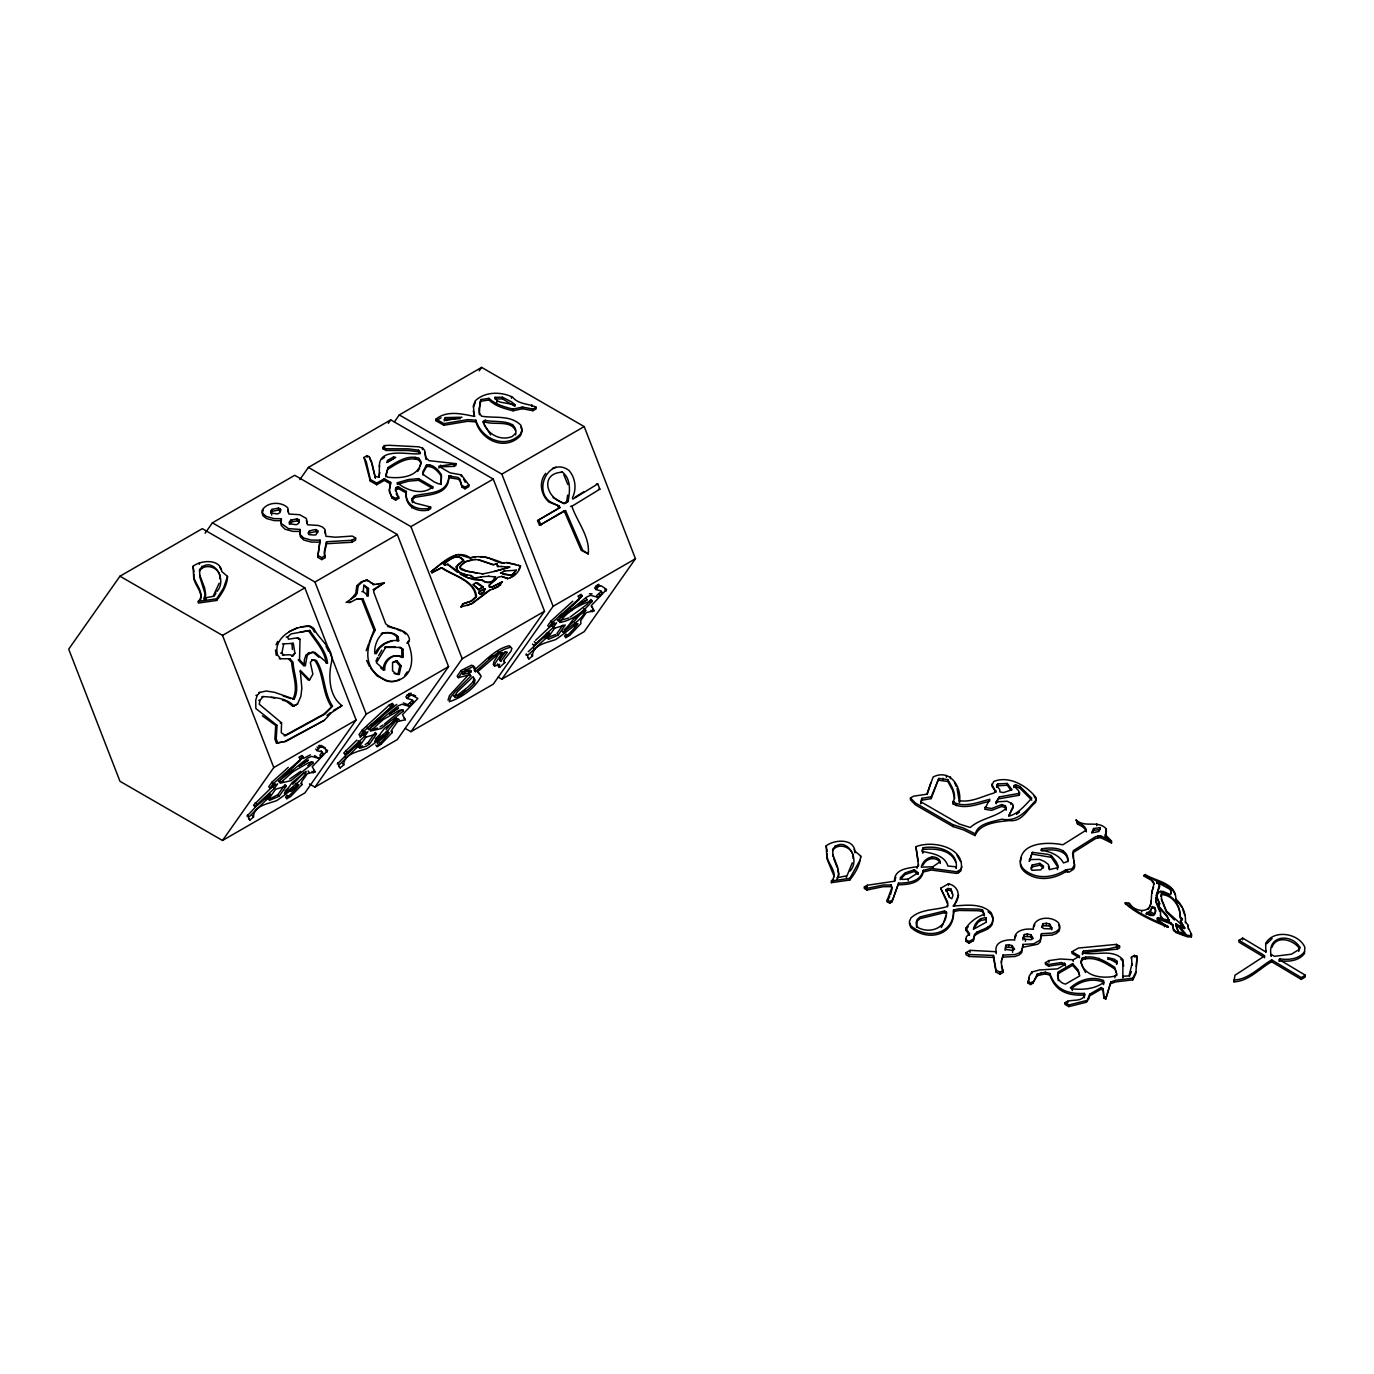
<?xml version="1.0" encoding="UTF-8"?>
<svg xmlns="http://www.w3.org/2000/svg" width="1374" height="1374" viewBox="0 0 1374 1374"><rect width="100%" height="100%" fill="white"/><g stroke="black" fill="none" stroke-linecap="round" stroke-linejoin="round"><path stroke-width="1.5" d="M363.251 591.541L363.87 584.946L368.507 588.484L368.266 596.076L363.251 591.541L361.877 591.644M515.525 434.957C518.891 417.902 494.503 423.02 485.177 420.272L483.253 421.389L483.253 423.055L485.177 421.938C494.159 425.373 510.991 419.723 515.645 430.852M996.253 952.027C993.608 941.207 1007.022 939.06 1014.733 940.108C1013.359 929.975 1025.966 928.206 1033.368 929.339C1032.321 916.613 1052.02 915.221 1058.701 923.139L1059.818 926.076L1059.114 929.047L1056.4 931.469L1052.261 933.066L1041.492 933.667L1040.29 939.971L1033.712 943.801L1022.891 944.419L1021.689 952.697L1019.079 954.999L1014.991 956.51L1002.917 957.094L1001.783 958.915M1065.039 963.603L1065.039 965.252L1061.621 964.17L1048.602 966.145L1045.408 964.308L1045.408 962.642L1048.602 964.496L1061.621 962.504L1065.4 964.325L1057.551 968.859L1039.431 969.975L1031.822 972.019L1029.143 976.261L1028.078 983.097L1030.603 984.557L1032.767 983.303L1037.318 974.011L1045.339 972.191L1049.925 973.531C1055.318 989.435 1067.529 994.295 1084.344 993.385L1085.013 994.518C1082.059 1003.192 1070.793 998.142 1064.953 1002.728L1064.953 1004.394L1068.817 1006.61L1086.302 1002.264L1089.822 994.089L1101.192 987.528L1103.15 988.662L1103.854 998.091L1105.709 999.156L1110.879 981.946L1115.825 980.194L1132.846 978.185L1135.817 972.002M1103.15 988.662L1103.854 998.091M1271.654 961.714C1259.494 968.601 1248.794 981.242 1233.938 981.843L1234.007 980.04C1248.863 979.439 1259.563 966.798 1271.723 959.911L1301.35 977.635L1301.298 979.439L1271.654 961.714L1271.723 959.911M1304.51 951.77C1298.877 959.207 1288.572 960.168 1279.984 958.863L1278.971 961.268L1279.915 960.666C1288.52 961.972 1298.808 961.01 1304.458 953.573L1304.836 947.167C1298.619 933.238 1273.956 928.944 1265.677 943.303L1265.815 952.371L1265.883 950.568L1264.836 951.34L1242.646 938.064L1239.005 940.331L1238.936 942.135L1262.843 956.441M1242.577 939.868L1242.646 938.064M1264.509 957.781L1264.578 955.978L1262.912 954.621L1239.005 940.331M1279.915 960.666L1279.984 958.863M1298.722 951.461L1299.787 947.167C1290.942 932.757 1266.244 935.436 1271.293 956.321L1271.345 954.518L1274.522 956.304L1291.457 954.191L1298.791 949.657L1299.787 947.167M1279.022 959.464L1305.3 975.179L1305.231 976.983L1301.298 979.439M1158.814 906.153L1167.076 915.771L1169.446 921.473L1167.076 916.801L1158.814 907.184L1159.553 903.285L1156.822 896.672M1158.814 907.184L1158.883 905.518M441.088 482.961L439.148 484.077L434.321 481.999L424.171 475.198L422.917 473.309L426.541 466.628C432.93 465.511 438.323 471.591 441.415 476.417L441.088 484.61L441.415 474.751C438.323 469.925 432.93 463.845 426.541 464.962L422.9 471.66L422.917 474.975M587.179 599.768L578.248 604.921L587.179 599.768L585.925 598.205M477.259 573.113L466.542 571.034L459.947 567.737L461.046 565.092L465.717 561.743L471.694 559.682M921.799 798.363L920.803 803.635L921.799 798.363L931.211 796.748L938.82 778.405L947.854 779.625C951.358 785.98 957.438 794.79 952.886 801.866L952.886 803.721C964.256 810.093 978.048 803.996 989.606 801.231L989.606 799.376C978.048 802.141 964.256 808.238 952.886 801.866M309.768 630.477L291.151 633.895L287.578 636.935L288.471 639.219L296.458 637.948L300.013 639.236L299.532 659.778L305.303 665.858L307.261 655.209L312.43 651.946L314.938 652.444L327.562 663.281C326.188 650.606 316.501 640.696 309.768 630.477L300.15 632.143M366.91 596.179L367.133 588.587L365.278 586.87M281.12 523.047L281.344 518.719L274.096 518.599L266.453 516.521L262.898 513.618L262.005 510.613C266.59 501.871 281.069 501.115 287.767 507.813L288.832 514.013L299.738 514.718L306.385 518.513L307.433 524.765L318.339 525.452L322.34 526.963L324.934 529.333L325.947 536.289L335.6 537.217L352.259 536.066L355.66 538.041L355.66 540.034L351.761 542.283L326.531 543.726L324.384 553.361L324.899 557.792L321.756 559.613L317.72 557.277L320.108 540.171L311.331 540.085L303.774 538.058L300.339 534.778L299.961 529.471L288.42 528.612L281.223 523.442M1171.198 893.701L1170.906 889.339L1167.196 886.47M1233.938 981.843L1234.968 975.248L1264.578 955.978M448.027 700.173L449.47 695.536L469.702 673.552M503.64 660.997L504.876 662.543L499.604 667.386L498.676 666.768L499.604 664.398L494.554 666.115L495.207 663.195L502.541 652.461L499.088 653.251L477.482 671.903L481.192 676.094C475.026 688.305 462.059 697.631 449.281 701.719L450.724 697.099L454.949 691.929L470.853 676.008L469.513 674.806L458.384 677.674L457.147 676.128L461.063 670.546L471.351 665.239L473.549 665.84L473.961 668.726M1132.056 963.586L1128.999 975.935L1122.816 976.227L1122.816 977.876L1122.953 959.653C1112.837 948.249 1095.507 955.926 1082.489 952.938L1082.489 954.604L1083.468 950.997L1108.44 948.884L1119.604 946.205L1119.604 947.871L1117.423 949.125L1083.468 952.646M392.724 662.268L395.798 661.1L399.782 665.926L397.876 674.479L394.063 673.449M395.798 661.1L397.172 660.997L401.139 665.823L399.233 674.376L397.876 674.479M1001.32 962.676L1002.917 955.102L1014.991 954.518L1019.079 953.006L1021.689 950.705L1022.479 947.854M283.645 654.934L281.876 653.045L283.748 643.822L293.315 643.376L294.895 653.182L292.988 656.085L290.154 654.728L282.288 655.089M1155.689 898.939L1159.45 884.564C1153.525 879.978 1161.648 882.589 1163.967 884.633M193.957 574.229C191.828 583.675 203.592 590.837 200.398 600.318M193.734 577.612L193.013 566.328C200.707 560.077 220.338 558.428 221.798 571.532L227.534 576.427C227.311 585.358 221.935 593.551 216.663 600.438L198.285 603.066L198.285 601.417C205.482 594.152 196.001 584.843 193.837 577.578M827.079 853.804C825.688 863.009 839.857 872.335 831.425 880.992L831.425 882.658L849.802 880.013C855.195 873.143 860.261 864.916 860.674 856.002L854.92 851.107C853.477 838.003 833.846 839.651 826.135 845.903L827.217 851.468M571.893 506.267L599.888 489.144L597.759 483.94L572.924 499.14L572.408 497.869C576.805 489.075 575.5 477.997 569.076 470.526C549.892 455.979 532.373 489.711 550.373 501.922L559.252 506.113L559.974 507.556L537.577 520.574L539.535 525.366L564.13 510.802L581.202 550.287L588.244 553.928C590.167 536.684 577.08 521.862 571.893 506.267L570.468 506.456M227.534 576.427L223.567 588.038L216.663 598.772L198.285 601.417M299.171 519.99L298.69 523.357L296.303 524.731L290.275 523.872L289.364 522.189L290.687 520.179L297.127 518.805L299.171 519.99L299.171 521.983L297.127 520.798L291.769 521.862L289.364 524.181L289.364 522.189M280.554 509.239L280.056 512.588L277.668 513.979L271.674 513.137L270.764 511.214L272.035 509.376L278.544 508.071L280.554 509.239L280.554 511.231L278.544 510.063L275.126 510.699L272.035 511.368L270.764 513.206L270.764 511.214M553.069 497.508L563.821 503.537L566.689 501.63L567.651 495.121M568.097 501.458C569.918 491.669 571.292 479.062 562.447 472.175C538.745 473.171 546.663 500.084 565.246 503.365L568.097 501.458L566.689 501.63M1041.492 933.667L1040.29 941.963L1037.799 944.213L1022.685 947.27M988.026 911.769L991.238 914.466L993.144 919.361L992.251 924.238C988.524 931.349 979.336 930.73 974.475 936.072L973.29 940.778L969.082 943.199L965.888 941.379L966.334 936.81L969.426 933.616L965.785 928.223C970.199 921.765 976.983 916.63 984.488 914.328L982.444 909.863L978.288 909.073L958.897 908.798L953.556 910.017C954.483 934.234 926.849 940.314 910.739 925.647L909.33 921.49L910.996 917.884C920.632 908.918 934.715 910.327 946.583 906.771L947.682 905.071M965.888 941.379L966.334 938.476M317.72 557.277L320.108 540.171M478.736 592.864L478.959 591.507L485.177 588.673L484.129 592.057L480.797 594.049L478.736 592.864L480.797 594.049M479.526 592.795L479.749 591.438L485.177 588.673M489.024 586.303L490.174 587.265L489.23 585.118L498.023 577.2L501.647 576.427L507.899 578.574L501.647 576.427M497.663 663.831L497.422 665.222L499.604 667.386M286.788 798.723L288.214 796.697L286.977 795.151L285.552 797.178L286.788 798.723L290.653 796.508L301.885 784.726L301.696 781.703L307.398 773.614L315.093 771.862L312.224 766.726L327.63 750.548L322.237 746.889L319.833 747.422L316.896 750.565L315.659 749.019M375.806 745.069L377.043 746.614L380.907 744.399L392.122 732.634L391.951 729.611L397.636 721.522L405.347 719.753L402.479 714.635L417.885 698.439L410.998 694.78L407.151 698.473L405.897 696.91L407.339 694.866L411.238 693.235M371.787 463.742L375.428 478.169L371.787 462.076L369.314 456.889L367.133 455.636L363.99 457.456L370.31 481.072L376.716 484.764L376.716 483.098L384.308 478.719L390.68 482.394L389.271 489.779L392.071 498.092L395.609 500.136L398.803 498.281L395.386 489.11L396.21 487.478L398.529 486.928L406.378 491.463C404.437 504.893 416.614 510.389 428.138 508.483L430.68 507.023L430.68 508.689L428.138 510.149C415.601 512.622 403.887 505.254 406.378 491.463M390.68 482.394L389.271 491.445L392.071 498.092M356.914 598.961A18.789 15.011 85.5 0 1 361.774 599.253L373.968 630.099L369.228 642.568M361.774 599.253L363.148 599.15L375.342 629.996C364.007 649.438 363.475 671.319 387.588 680.8A25.642 20.507 85.5 0 0 401.053 679.082C414.278 672.023 413.282 654.883 408.078 642.98L409.504 639.717C407.838 627.987 392.895 630.082 385.75 623.933L373.625 591.851L374.398 589.635L384.308 582.799L373.041 589.755L374.398 589.635M1136.332 966.729L1137.037 956.27L1134.357 955.394L1131.472 957.043L1131.472 958.709M1100.11 827.612L1098.908 831.51L1091.626 832.919L1093.601 828.539L1100.11 827.612L1100.127 829.449L1093.618 830.377L1092.347 832.18M1028.078 983.097L1029.143 977.927M431.78 572.7L442.033 567.685C453.334 575.483 475.748 580.738 476.486 596.848L471.763 601.039L463.536 603.77L461.011 606.999L462.746 603.839L470.973 601.108L475.696 596.917C474.957 580.807 452.544 575.551 441.243 567.754L431.78 572.7L431.264 571.412C442.514 563.254 455.636 547.762 470.492 557.896L475.507 556.968M312.946 659.709L310.301 662.405L312.877 674.17L309.579 679.907L300.253 670.323L301.851 688.34L300.854 696.412L297.488 704.072L293.984 705.978C286.376 697.717 273.735 697.339 263.207 696.566L260.064 700.225L259.222 704.175L281.567 722.861L281.258 732.634L285.517 735.708L325.02 714.051L332.474 706.099C323.337 692.067 325.312 674.291 316.398 660.602L311.606 659.864L316.398 660.602M958.605 895.058L953.917 906.067M1020.247 861.859L1021.105 858.115M1058.409 971.847C1055.679 977.309 1059.972 983.252 1065.537 984.11L1079.758 975.901L1078.229 970.027L1072.63 963.638L1058.409 971.847L1058.22 980.624M379.877 472.467L378.795 477.07L375.428 476.503M379.155 477.19L379.447 465.236M894.869 881.026L895.762 877.247M1005.82 945.243L1005.51 949.365L1012.569 950.379L1014.596 949.211L1012.088 945.552L1008.636 944.797L1005.82 945.243L1005.115 950.276M397.344 719.22L387.296 731.174L374.604 741.428L384.548 728.306L397.344 719.22L396.09 717.657M584.843 608.682C586.269 618.042 569.145 626.132 563.357 632.452L562.121 630.889M973.29 940.778L974.475 934.406C979.336 929.064 988.524 929.683 992.251 922.589L993.144 917.712L991.238 912.817C981.397 902.77 965.785 905.243 953.092 906.067C961.061 898.201 959.791 886.574 948.507 883.722L940.658 888.257L947.579 903.628M366.188 650.726L368.472 644.251M494.228 571.447C526.07 561.846 503.124 570.313 482.171 573.971M890.489 894.697L891.949 889.218L891.091 884.959L883.224 885.028L866.891 888.36L864.349 886.9L864.349 888.566L866.891 890.026L883.224 886.694L891.091 886.625M927.347 794.052L930.679 783.214M420.032 466.713L421.011 463.227L418.933 459.998C407.614 456.013 396.983 463.588 387.812 469.29L385.957 474.442M1089.822 994.089L1089.084 998.348L1086.302 1002.264M1151.223 900.588C1150.965 914.5 1134.769 912.078 1129.119 903.233L1125.323 902.632L1125.323 903.68C1137.483 914.363 1153.37 921.095 1167.952 927.227L1158.402 920.219L1157.509 917.712L1170.751 922.778L1172.743 924.633L1173.602 930.507L1176.007 932.602L1187.359 936.845L1191.378 936.896L1190.726 933.564M1191.378 936.896L1191.705 934.715L1188.287 927.708M317.772 530.725L316.003 534.795L314.131 535.036L308.892 534.623L308.085 532.992L309.425 530.999L312.791 530.038L315.745 529.557L317.772 530.725L317.772 532.717L315.745 531.549L309.425 532.992L309.425 530.999M518.616 569.763L520.523 566.002C519.183 572.323 513.464 577.63 507.092 578.643M1057.396 869.587L1058.014 865.62L1056.125 861.601L1051.333 855.504L1047.572 854.302L1032.372 852.344L1029.332 861.378L1032.372 852.344M1152.357 906.6L1149.746 912.353L1152.357 906.6L1154.658 907.527L1155.654 910.464L1154.229 914.895L1155.654 911.494L1154.658 907.527M480.007 594.118L483.339 592.125L484.387 588.742M312.74 763.446L313.186 762.055L308.875 762.501L292.902 771.724L280.159 783.197L291.013 780.621L312.74 763.446L311.486 761.9L307.81 765.644M402.994 711.337L403.424 709.946L399.113 710.392L383.157 719.615L370.413 731.088L381.251 728.512L402.994 711.337L401.74 709.791L384.411 724.064M570.227 617.012L586.818 604.56L590.94 599.425L592.177 600.97C584.431 610.863 572.666 620.413 559.733 622.491C565.023 613.044 580.773 603.306 592.177 600.97M279.214 658.781L290.069 658.747L293.023 662.251C293.675 673.947 300.219 688.134 294.105 699.126L274.594 692.324L266.195 691.019L260.115 692.376L257.264 695.261L255.736 700.122L255.839 708.486L277.05 725.352L276.226 738.954L277.771 742.905L282.804 741.857M946.463 912.113C946.841 927.725 930.954 933.976 918.45 927.828L916.492 925.732L916.115 922.607L917.3 919.361L920.048 916.939L944.539 910.996L946.463 912.113L946.463 913.779L944.539 912.662L920.048 918.605L917.3 921.027L916.492 927.398M943.886 921.834L945.827 915.805M438.718 467.933L440.659 466.799L454.124 466.387L455.979 465.322L455.979 463.656L438.718 466.267L450.088 472.828L461.338 474.872L468.877 484.953L468.877 486.619L465.03 488.852L462.179 487.203L459.895 478.959L458.143 477.482L448.869 475.988C447.976 494.777 427.434 492.356 414.467 495.859L412.148 498.504L412.578 502.523L412.148 498.504M448.869 475.988C449.521 495.808 427.949 494.365 414.467 497.525L412.148 500.17M1156.152 895.367L1159.725 886.608L1159.45 884.564M219.17 583.211L213.125 596.35L203.936 598.137L205.653 594.1L204.606 587.9L199.831 575.294M216.972 591.455C228.393 578.729 211.648 554.615 199.522 569.575L199.831 576.96L205.653 595.766L203.936 599.803M852.309 862.786L846.264 877.591M850.111 871.03C861.532 858.303 844.787 834.19 832.661 849.149L832.97 856.534M1022.943 937.978L1024.42 934.509L1027.357 933.976L1030.826 934.749L1033.214 938.459L1031.17 939.644L1025.348 939.369L1022.943 937.978L1022.943 939.971M565.796 637.639L567.222 635.63L565.968 634.067L564.542 636.093L565.796 637.639L569.66 635.423L580.876 623.659L580.704 620.636L586.389 612.546L594.1 610.777L591.232 605.659L606.638 589.463L601.245 585.822L598.841 586.337L595.904 589.498L594.65 587.935L597.587 584.792L598.841 586.337M1153.61 887.089C1149.729 894.01 1153.336 902.976 1148.149 909.33M1151.67 893.667L1154.057 883.053L1151.343 879.205L1144.181 875.186L1145.16 874.568C1156.152 881.335 1177.123 883.173 1175.766 900.022L1178.978 903.371M246.977 816.139L257.47 805.009M275.298 783.833L253.52 805.13L254.774 806.675L257.986 804.821L270.506 793.983L266.573 799.582L248.23 817.702L249.913 820.02L253.52 817.015C253.434 805.851 268.274 803.687 276.535 800.698C285.981 794.842 314.217 770.316 288.214 796.697M337.231 764.047L352.431 748.71M356.793 740.174L343.775 753.021L345.029 754.566L348.223 752.729L360.744 741.891L356.828 747.473L338.485 765.593L340.168 767.911L343.775 764.923C343.672 753.759 358.511 751.578 366.789 748.59C379.756 740.397 403.664 718.035 377.043 746.614M525.984 655.072L526.414 653.887L528.921 658.936L532.528 655.948C532.425 644.784 547.264 642.603 555.543 639.614C564.989 633.758 593.224 609.232 567.222 635.63M1105.263 834.636L1111.514 841.128L1111.549 842.966L1105.297 836.457L1106.448 831.322M1105.297 836.457L1106.276 828.883C1097.946 819.643 1085.134 828.436 1076.134 819.986L1077.491 823.953L1079.569 825.121A18.789 11.112 -0.9 0 1 1086.405 831.888M387.812 467.624L385.871 476.95L385.871 475.284L387.674 477.173C399.937 478.719 419.276 477.328 421.011 461.561L418.933 458.332C407.614 454.347 396.983 461.922 387.812 467.624L387.812 469.29M370.31 582.542L374.26 584.534L367.236 580.034L361.225 581.786L356.793 585.839L355.746 593.482L350.782 599.339M367.236 580.034L362.581 581.683L358.167 585.736L357.103 593.379L355.368 596.23L346.059 602.447M318.888 657.236L313.598 652.598L308.652 652.787L305.921 655.364L304.444 659.417L303.963 666.012L298.192 659.915L299.532 659.778M1167.952 927.227L1158.402 921.267L1157.509 917.712M891.091 884.959L891.949 887.552L887.209 900.09L887.209 901.756L889.734 903.216L891.898 901.979L898.63 883.156C908.489 882.881 920.494 881.868 923.311 870.326L931.314 868.368L956.665 871.769L960.804 869.399L961.903 866.822M891.898 901.979L898.63 883.156M1084.395 997.782L1084.344 993.385M1129.6 976.09L1131.386 971.538M1180.438 920.151L1184.783 928.601L1180.438 921.181L1182.447 918.88L1180.129 916.698C1180.678 905.809 1172.915 894.062 1161.545 893.512L1161.494 899.85L1166.423 912.01L1174.427 919.996M1160.841 896.312L1161.545 893.512M938.82 778.405L931.211 798.603L921.799 800.218M473.412 407.168L475.318 402.427M989.606 799.376L984.746 809.234L991.684 810.351L1001.698 806.435L1005.442 807.689L1006.163 810.145L1005.442 805.834L1001.698 804.58L991.684 808.496L984.746 807.38M296.423 785.894L297.265 783.884M386.678 733.785L387.502 731.792M576.256 622.817L573.937 626.578M837.075 879.377L838.775 873.675L837.745 867.475L832.97 854.868M837.642 878.038L838.775 875.341L837.745 869.141M1032.235 865.019L1031.17 867.509L1031.943 870.326L1040.891 869.845L1043.622 866.135L1039.843 863.353L1032.235 865.019L1031.187 869.33M1171.198 892.671L1170.356 894.646L1163.091 891.365L1158.832 891.76L1157.045 893.804L1156.822 897.703L1159.553 904.332L1159.553 903.285M453.609 695.914L457.628 695.021L467.864 687.137L473.188 681.71L473.772 678.395M474.442 683.256L475.026 679.958L473.085 676.695L457.645 691.5L454.347 696.343L454.863 697.477L458.864 696.566L469.118 688.683L474.442 683.256L473.188 681.71M922.899 851.588C932.414 853.391 944.573 855.178 947.905 866.015L956.218 866.839L956.218 868.505C958.726 850.523 936.913 845.216 923.156 847.792L922.194 849.991L922.899 853.254M922.194 851.657L923.156 847.792M860.107 859.952L849.802 878.347L831.425 880.992M199.522 571.24C204.314 561.897 221.712 567.771 219.926 578.849M832.661 850.815C837.436 841.472 854.851 847.346 853.048 858.424M887.209 901.756L889.665 896.466M957.043 788.264L959.464 802.519C962.075 786.752 950.052 768.53 933.169 776.945L926.797 794.206L913.504 796.199L910.447 797.968L910.447 799.823L915.41 804.855L953.006 826.564L963.586 829.913L975.042 835.615C976.244 823.335 992.492 821.892 1001.955 819.179C1017.602 822.27 1026.498 810.626 1035.584 800.578L1036.133 797.762C1027.013 785.791 1008.945 775.194 993.677 781.514L991.753 785.945L995.978 792.3L991.753 784.073M975.042 835.615C980.246 823.095 997.576 821.824 1009.306 820.587C1022.411 822.287 1027.082 809.149 1035.584 802.433L1036.133 799.616L1034.072 796.199M1105.709 999.156L1110.879 981.946M1032.767 983.303L1037.318 975.677L1045.339 973.857L1049.925 975.196C1055.318 991.101 1067.529 995.961 1084.344 995.051M375.926 661.134L377.661 657.545M488.337 576.307L495.55 576.908C494.211 583.263 486.585 583.95 482.308 579.811C467.984 582.147 457.937 570.365 447.46 564.285L457.302 572.168M1271.946 947.373C1276.412 934.475 1294.171 939.936 1299.735 948.97M1157.681 881.541L1157.114 883.602L1157.114 882.572M276.019 644.801L277.685 641.452M953.556 910.017L953.556 911.683C954.483 935.9 926.849 941.98 910.739 927.313L909.33 923.156M1082.489 952.938L1083.468 950.997M974.286 928.034L977.807 922.607L980.383 920.58L986.189 919.464L986.189 917.798C979.507 917.317 974.63 923.294 973.376 929.322L986.343 922.16M395.386 490.776L396.21 487.478M1033.557 927.158L1034.845 924.668M467.091 605.608L471.643 603.547L488.904 590.442L497.869 587.024L502.334 581.82L491.6 587.093M1014.939 937.91L1016.228 935.419M1146.363 913.452L1148.338 912.199L1153.49 915.479L1149.78 915.41L1146.363 913.452L1146.363 914.483L1146.947 912.302M263.327 510.08L262.005 512.605L262.898 515.611L266.453 518.513L274.096 520.591L281.344 520.712L281.344 518.719M941.293 927.519L943.234 923.86M355.66 538.041L351.761 540.291L326.531 541.734L324.384 551.369L324.899 557.792M503.863 571.069L516.349 570.176L512.021 575.5L502.798 574.246M1041.681 848.857L1040.874 850.351C1049.53 851.227 1059.182 854.886 1063.476 862.941L1067.014 861.721L1068.01 859.884C1067.495 847.019 1051.058 847.14 1041.681 848.857L1041.698 850.695C1051.093 848.977 1067.512 848.857 1068.027 861.704M458.332 572.168L455.876 566.878L463.673 560.266C457.954 552.382 449.367 559.905 444.008 563.993L445.142 565.143L444.008 563.993M466.988 575.174L459.122 572.099L457.044 569.179L457.679 564.989L463.673 560.266M501.458 655.638L499.981 659.331L500.72 661.358L507.332 652.169L505.323 651.774L501.458 655.638L500.222 654.076M923.311 870.326L923.311 871.992C920.494 883.534 908.489 884.547 898.63 884.804M545.701 473.343C538.471 482.068 540.858 494.795 548.947 502.094L559.252 506.113M563.357 632.452L573.302 619.331L586.097 610.245M1043.021 923.775L1041.578 927.227L1043.965 928.618L1049.77 928.893L1051.797 927.725L1049.547 923.981L1046.353 923.242L1043.021 923.775L1042.299 927.055M1023.682 937.807L1024.42 934.509M474.219 416.27L473.412 405.519L475.318 400.761C484.936 391.487 501.132 391.435 512.605 397.189C518.771 404.643 528.337 403.338 536.135 407.219L532.975 409.057L522.412 407.03L513.086 409.126C504.653 406.996 495.344 404.54 489.007 398.34L481.278 399.508L479.904 401.912L479.44 413.093L481.535 416.185C494.606 418.469 510.716 414.639 520.952 425.356L522.154 429.615L520.454 434.029C505.529 449.745 481.347 438.976 475.919 420.221L467.589 419.637L443.836 423.639L436.005 419.104L436.005 420.77L443.836 425.287L467.589 421.303L475.919 421.87C481.347 440.642 505.529 451.411 520.454 435.695L522.154 431.281L520.952 427.022M481.278 399.508L479.045 408.902L479.44 414.759M378.537 655.759L381.835 650.108M922.967 865.208C925.629 858.853 934.767 856.036 939.644 861.687L940.297 863.25L939.644 860.021C933.341 852.996 922.864 859.214 921.319 867.2L932.894 866.736L940.297 861.584M214.086 596.368L216.01 593.087M374.896 653.835C378.76 644.784 388.979 639.305 398.666 640.696L398.099 636.66C393.96 631.834 386.781 632.006 381.216 633.654C386.283 631.611 393.033 632.59 396.725 636.763L397.292 640.799L398.666 640.696M1019.01 793.416L1018.632 790.806L1013.789 785.722L1015.558 784.709L1020.058 786.512L1031.771 798.26C1025.09 805.164 1018.46 813.752 1008.705 816.225L1013.256 805.799L1012.604 804.03L1007.142 801.214L996.133 801.901L996.133 803.756L999.293 796.92L1019.01 793.416L1019.01 795.271L999.293 798.775M1019.01 795.271L1019.663 792.334M917.008 868.351L918.519 864.212M952.886 803.721L954.243 801.506M1116.564 962.727L1117.337 961.456L1114.348 959.207L1107.616 957.575L1116.564 962.727L1116.564 964.393L1117.337 961.456M383.037 447.117L385.922 448.783L408.13 448.834L418.641 450.208L420.135 453.798L418.641 451.874L408.13 450.5L385.922 450.449L383.037 448.783L384.583 445.571L389.151 445.296L418.538 446.808L422.522 447.993L424.618 450.311L426.009 457.817L429.032 460.668L455.979 463.656M383.037 448.783L383.672 446.086M420.135 452.132L419.122 453.781C407.855 454.846 378.142 446.911 379.447 466.902M417.679 471.437L419.534 468.448M505.271 651.911L499.466 659.795L500.72 661.358M996.133 801.901L999.293 796.92M996.665 785.447L997.661 783.919L1007.279 783.438L1012.037 789.724L1003.449 792.609L999.843 791.888L999.825 789.741L996.665 785.447L996.665 787.302L997.661 783.919M291.649 656.222L294.895 653.182M262.451 715.888L275.71 725.506L274.886 739.109L276.432 743.059L285.723 741.496L324.281 720.354L331.495 712.659L342.023 705.635C329.605 696.601 328.352 678.206 331.048 664.312C335.617 649.078 319.421 640.542 313.822 628.416L310.249 626.097C295.427 625.514 272.241 637.364 277.634 655.209L280.554 658.627M445.399 417.593L444.18 419.362L446.224 420.53L461.99 417.215L445.399 417.593L444.18 421.011M404.883 675.184L407.219 671.852M119.967 576.204L68.7 649.146L119.967 781.291L222.519 840.493L304.856 792.953L356.124 720.01L304.856 587.866L202.304 528.664L119.967 576.204L222.519 635.406L273.787 767.551L222.519 840.493M205.087 533.249L212.403 522.824L294.74 475.301L397.292 534.503L448.559 666.648L397.292 739.59L314.955 787.113L309.459 783.953M299.841 479.578L308.394 467.418L390.731 419.877L493.266 479.079L544.533 611.224L493.266 684.166L410.929 731.707L405.433 728.529M388.275 423.364L390.731 419.877M394.424 421.87L399.302 414.931L481.639 367.39L584.19 426.593L635.458 558.737L584.19 631.679L501.853 679.22L498.195 677.09M479.2 370.86L481.639 367.39M254.774 806.675L274.422 788.401L277.617 783.884L270.008 788.264L268.772 786.701L271.966 782.149L288.265 767.379M270.008 788.264L273.22 783.712L303.31 756.971L302.057 755.408L298.914 757.229L300.15 758.774M316.896 750.565L322.392 752.11L323.233 754.36L318.716 758.379L311.64 756.37L307.776 758.036L278.372 781.651L303.31 756.971M270.214 798.758L277.926 794.636L285.036 784.52L286.29 786.083L279.18 796.199L269.51 800.372L268.514 799.359L275.624 789.243L286.29 786.083M314.955 787.113L366.223 714.171L448.559 666.648M407.151 698.473L412.647 700.019L413.488 702.251L408.971 706.27L401.895 704.261L398.031 705.944L368.627 729.56L393.548 704.862L392.311 703.299L389.151 705.12L362.221 730.058L359.009 734.609L360.263 736.155L367.854 731.775L364.677 736.309L345.029 754.566M360.263 736.155L363.457 731.603L393.548 704.862M356.553 744.519L358.511 741.737M360.108 737.46L365.553 731.724M358.769 747.267L365.879 737.151L376.545 733.974L369.434 744.09L366.411 746.116L359.765 748.263L357.515 745.704M365.158 744.571L368.18 742.527L375.291 732.428L376.545 733.974M410.929 731.707L462.196 658.764L544.533 611.224M458.384 677.674L462.317 672.092L472.587 666.785L474.803 667.386L475.421 671.731C486.224 662.715 496.323 650.606 510.51 647.274L511.935 648.425L510.973 651.207L504.413 659.503L503.743 661.237L504.876 662.543M463.004 674.376L466.61 671.044L470.853 670.615L471.265 671.731L469.324 672.848L463.004 674.376L461.75 672.831M501.853 679.22L553.121 606.278L635.458 558.737M532.528 644.045L533.782 645.591L553.43 627.334L556.607 622.8L549.016 627.179L547.762 625.634L550.974 621.082L572.786 601.194M549.016 627.179L552.211 622.628L582.301 595.887L581.065 594.324L577.904 596.144L579.158 597.707M547.264 632.761L544.327 636.952L545.581 638.498L527.65 655.432M535.62 640.267L554.306 622.748M545.581 638.498L549.497 632.916L533.782 645.591M554.632 628.176L547.522 638.292L548.518 639.288L558.17 635.114L565.281 624.998L554.632 628.176L553.379 626.613M595.904 589.498L601.4 591.043L602.224 593.276L597.707 597.295L590.648 595.286L586.784 596.969L557.38 620.584L582.301 595.887M562.859 625.136L556.934 633.551L558.17 635.114M1009.066 815.16L1013.256 807.654L1012.604 805.885M396.004 718.052L386.042 729.611M584.74 609.077L574.796 620.636L564.061 629.773L565.315 631.319M969.426 933.616L969.426 935.282L965.785 929.889L968.241 926.66M995.978 790.445L993.986 793.056C982.857 796.027 971.263 802.76 959.464 800.664M831.425 882.658L833.537 879.892M1103.82 982.29C1095.009 989.194 1083.056 989.83 1072.287 988.902L1070.346 987.786C1079.414 979.782 1091.798 975.78 1103.459 980.504L1103.322 984.574M304.049 772.48L292.731 784.331M332.474 706.099L323.68 714.205L284.178 735.863M1114.915 976.107L1116.719 974.011L1114.812 967.365C1105.383 961.182 1093.944 954.054 1082.3 958.056L1080.977 960.976C1083.227 976.639 1102.429 978.958 1114.915 976.107L1114.915 977.773M1266.794 943.749L1272.118 938.494M1157.045 894.835L1158.832 892.791M900.107 879.635L905.019 874.585L914.328 871.425L918.141 874.414L918.141 872.748L914.328 869.759L905.019 872.937L900.107 877.986L902.649 879.446L908.197 879.034L918.141 872.748M1110.879 983.612L1115.825 981.86L1132.846 979.851L1135.817 973.668L1137.037 956.27M1116.392 972.689L1114.812 969.031C1105.383 962.848 1093.944 955.703 1082.3 959.722L1080.977 962.642L1082.901 967.949M385.768 647.257L376.424 662.8L384.754 670.117C383.81 660.602 394.424 651.705 403.252 657.459L403.097 649.318L400.538 647.377L384.411 647.377L394.888 646.622M321.138 750.565L321.98 752.797L319.85 755.047L321.104 756.61M403.303 702.835L407.717 704.707L412.234 700.706L413.488 702.251M597.707 597.295L596.471 595.732L600.988 591.73L602.224 593.276M496.083 579.055L489.23 585.118M432.793 486.843C422.625 495.825 406.584 490.587 397.344 482.755L397.344 484.421L408.404 481.192L418.589 480.299L432.793 488.509L432.793 486.843L418.589 478.633L408.404 479.526L397.344 482.755M382.573 633.551C377.318 638.051 374.741 645.248 374.587 652.066L376.27 653.732L379.636 648.047L384.909 643.736L392.5 640.576M515.525 433.291L512.382 436.451C500.102 441.483 486.757 433.995 483.253 421.389M528.234 651.705L539.604 641.143M1006.163 808.29C995.978 817.478 980.744 818.062 970.267 827.492L959.344 824.022L920.803 801.781M511.231 575.569L516.349 570.176M290.962 791.407L294.946 787.663M385.201 735.554L377.215 743.042L378.468 744.588M473.824 584.276L475.593 582.713L477.654 582.868L483.373 586.99L478.221 589.652L473.034 584.345L479.011 589.583M283.37 775.039L295.17 764.786M923.311 871.992L931.314 870.034L956.665 873.435L960.804 871.064C966.729 847.638 932.929 839.737 915.891 846.727L918.261 861.189M571.653 605.882L575.431 602.619M288.128 788.247L285.053 790.857L286.307 792.403C291.494 787.302 306.041 777.358 306.041 771.346L292.147 782.613L284.366 793.519L286.307 792.403M379.911 734.832L375.308 738.748L376.562 740.294M326.943 715.493L330.155 712.814M488.663 659.005L492.957 655.467M370.499 725.472L396.777 704.381M559.252 616.497L562.378 613.972M387.52 462.025L393.565 458.607L393.565 456.941L395.764 457.387L386.815 462.557L387.52 460.376L393.565 456.941M297.626 762.759L300.013 760.87M576.633 601.675L579.021 599.785M1016.502 814.37L1019.525 811.982M462.78 692.874L465.855 690.452M1071.531 988.524C1080.411 980.933 1092.33 977.756 1103.459 982.17L1103.82 983.939M489.694 590.373L472.45 603.478L461.011 606.999M431.264 571.412L442.497 562.859L456.889 554.649M510.338 577.698L515.353 573.971M382.006 459.139L384.617 457.216M300.666 771.364L289.759 779.058M333.47 710.41L342.023 705.635M443.218 564.061C448.577 559.974 457.164 552.451 462.883 560.334M555.525 634.513L547.264 637.742M380.014 726.949L382.951 725.025M458.04 695.914L461.2 693.887M376.716 484.764L384.308 480.385L390.68 484.06M1154.057 884.1L1151.343 880.236L1144.181 876.234L1145.16 875.599L1151.635 878.656M1180.438 921.181L1181.331 920.614M303.379 758.465L310.387 754.807M1301.35 977.635L1305.3 975.179M575.053 497.148L583.916 491.72M537.577 520.574L559.974 507.556M539.535 525.366L565.556 510.613L582.628 550.115L588.244 553.928M500.445 573.095L504.653 571M478.221 589.652L483.373 586.99M502.334 581.82L492.39 587.024L489.384 587.333M489.007 398.34L489.007 399.989C495.344 406.206 504.653 408.662 513.086 410.792L522.412 408.696L532.975 410.723L536.135 408.885L536.135 407.219M349.151 602.551L352.586 601.228A18.789 15.011 85.5 0 1 363.148 599.15M436.005 419.104C447.151 410.036 462.025 413.969 474.683 416.459L473.291 410.929M436.005 420.77L441.071 417.833M392.071 496.426L395.609 498.47L398.803 496.615M317.72 555.285L321.756 557.621L324.899 555.8M462.179 485.537L465.03 487.186L468.877 484.953M222.519 635.406L304.856 587.866M212.403 522.824L314.955 582.026L397.292 534.503M308.394 467.418L410.929 526.62L493.266 479.079M399.302 414.931L501.853 474.133L584.19 426.593M273.787 767.551L356.124 720.01M463.931 671.955L470.011 670.168L471.265 671.731M1031.771 800.132L1020.058 788.367L1015.558 786.563L1013.789 787.577L1013.789 785.722M864.349 886.9L867.2 885.251L894.422 881.249C894.268 868.763 907.974 868.248 917.008 866.685M887.209 900.09L889.734 901.567L891.898 900.314M946.016 889.631L948.06 888.446L951.117 889.15L952.955 895.728L951.77 898.733L949.846 897.617L946.016 889.631L946.016 891.297L948.06 890.112L951.117 890.816L952.714 894.113M965.888 939.713L969.082 941.534L973.29 939.112M1001.698 965.836L1003.312 972.294L999.911 974.252L995.995 972.002L993.488 957.42L969.151 956.493L965.991 954.672L965.991 952.68L970.027 950.344L996.202 951.718L996.202 953.711M965.991 952.68L969.151 954.501L993.488 955.428L995.995 970.01L999.911 972.26L1003.312 970.302M1045.408 962.642L1048.929 960.598L1060.47 958.983L1073.249 959.791L1079.62 956.115L1072.029 951.735L1072.029 953.401L1079.62 957.781M1072.029 951.735L1078.418 948.043L1116.444 944.385L1119.604 946.205M1028.078 981.431L1030.603 982.891L1032.767 981.637M1058.409 973.513L1072.63 965.304L1072.63 963.638M1089.822 995.755L1101.192 989.194L1103.15 990.328M282.46 700.122L286.239 701.221L292.645 706.133L297.488 704.072M284.384 741.634L324.281 720.354M289.158 631.593L297.248 627.763M1111.514 841.128L1100.505 835.787L1095.713 836.646L1073.352 850.643L1072.579 853.306L1074.623 865.036L1071.909 868.9L1065.623 869.862C1054.614 876.938 1040.049 879.48 1028.319 872.542A25.642 15.183 -0.9 0 1 1020.521 863.696M1073.953 860.794L1074.657 866.874L1073.712 869.072L1069.401 871.992L1065.657 871.7C1054.631 878.776 1040.066 881.301 1028.353 874.379A25.642 15.183 -0.9 0 1 1020.556 865.534C1017.55 842.107 1047.091 841.575 1062.858 844.787L1086.37 830.051A18.789 11.112 -0.9 0 0 1079.552 823.284L1076.134 819.986M568.767 617.974L558.479 620.928M493.129 588.999L500.806 584.757M1111.549 842.966L1100.54 837.608L1095.731 838.466L1073.369 852.481L1073.506 858.905M846.264 875.925L837.075 877.711M397.172 660.997L392.552 662.749L392.552 670.821L395.42 673.329L399.233 674.376M360.452 746.649L362.564 745.876M552.485 468.362L556.058 467.108M1057.362 867.767L1049.753 869.553L1048.379 864.469L1044.446 861.464L1039.603 859.42L1029.315 859.54M494.863 564.388L497.01 563.872L498.075 566.535L496.22 563.941M497.01 563.872L492.905 564.766L478.255 559.836M396.21 489.144L398.529 488.594L406.378 493.129M1064.953 1002.728L1068.817 1004.944L1086.302 1000.598M516.195 564.559L506.663 562.567C497.491 565.367 489.711 555.336 480.076 556.779M377.455 728.065L369.726 729.903M444.352 565.212L448.25 564.216M300.545 626.888L308.91 626.252L312.482 628.553L314.577 632.16M1043.639 867.973L1039.86 865.173L1032.252 866.857M953.556 911.683L958.897 910.464L978.288 910.739L982.444 911.529L984.488 915.994M481.278 401.174L489.007 399.989M377.266 584.053L384.308 582.799M448.869 477.654L458.143 479.148L459.895 480.625L462.179 487.203M474.185 578.093L470.801 575.637L474.185 578.093L481.759 576.736M1024.42 936.501L1030.826 936.742L1031.874 938.459M279.472 782.012L283.233 781.394M445.399 419.259L460.256 418.658M1005.82 947.236L1012.088 947.545L1013.772 949.503M1043.021 925.767L1049.547 925.973L1051.797 929.717L1051.797 927.725M1161.545 894.543C1172.915 895.109 1180.678 906.84 1180.129 917.729L1182.447 919.91M372.904 584.654L378.623 583.933M561.021 472.347L562.447 472.175M596.333 484.112L597.759 483.94M598.463 489.316L599.888 489.144M565.401 502.575L566.827 502.386M563.821 503.537L565.246 503.365M564.13 510.802L565.556 510.613M286.239 637.072L287.578 636.935M297.419 638.103L298.759 637.965M298.673 639.391L300.013 639.236M282.409 643.959L283.748 643.822M293.315 643.376L291.975 643.513L292.404 649.473M280.536 653.2L281.876 653.045M308.652 652.787L309.992 652.633M305.921 655.364L307.261 655.209M290.069 658.747L288.729 658.902L291.683 662.405C292.336 674.102 298.879 688.288 292.765 699.28L294.105 699.126M309.579 679.907L308.24 680.061L300.236 671.56M258.776 692.513L260.115 692.376M255.925 695.416L257.264 695.261M261.867 696.721L263.207 696.566M258.724 700.379L260.064 700.225M292.645 706.133L293.984 705.978M280.227 723.016L281.567 722.861M275.71 725.506L277.05 725.352M276.432 743.059L277.771 742.905M997.661 785.773L1007.279 785.31L1010.938 790.256M460.032 566.483L464.927 561.811L475.198 559.458M506.663 562.567L520.523 566.002M459.947 567.737L461.166 569.54L465.752 571.103L482.961 573.903M495.55 576.908L494.76 576.977C493.421 583.332 485.795 584.019 481.518 579.88L467.383 577.681L460.204 574.177M475.593 582.713L482.583 587.076M356.793 585.839L358.167 585.736M367.133 588.587L368.507 588.484M373.968 630.099L375.342 629.996M396.725 636.763L398.099 636.66M407.803 641.538L409.16 641.418M406.721 643.101L408.078 642.98M399.181 647.48L403.097 649.318M399.782 665.926L401.139 665.823M1146.947 913.349L1150.965 914.74M1157.509 918.742L1170.751 923.826L1172.743 925.681L1172.743 924.633M480.969 576.822L489.127 576.238M1041.492 935.66L1052.261 935.059L1056.4 933.461L1059.114 931.04L1059.818 928.068L1058.701 925.131M938.82 780.26L947.854 781.48L952.611 790.376L954.655 798.552M497.285 566.603L501.699 566.432M923.156 849.458C934.681 848.29 950.585 849.355 955.565 861.841M1161.494 898.819L1166.423 910.962L1184.783 927.57M495.018 397.344L502.575 397.258L511.592 401.878L514.975 404.746L514.975 406.395L502.575 398.924L495.018 399.01L495.018 397.344L496.959 400.693L500.462 402.187L514.975 404.746M1125.323 903.68L1126.697 903.68M320.108 542.163L311.331 542.077L303.774 540.051L300.339 536.77L299.961 529.471M1191.378 935.866L1181.88 934.354L1176.007 931.555L1173.602 929.459L1173.104 927.021M299.961 531.463L292.714 531.343L285.071 529.248L281.223 525.435L281.12 521.055M347.416 602.344L350.525 602.447M589.394 593.74L592.057 593.86M512.021 575.5L501.235 573.027M474.408 559.527L479.045 559.768L493.695 564.697M471.591 575.569L461.836 574.126M500.892 566.5L508.466 567.033M1032.406 854.164L1051.368 857.342L1058.049 867.458M1107.616 959.224L1111.411 959.636L1117.337 963.122M1169.429 920.443L1163.143 918.948L1160.515 915.805M1125.323 902.632C1137.483 913.332 1153.37 920.065 1167.952 926.196M271.296 697.425L274.886 697.94M1183.77 934.526L1185.487 934.784L1185.487 933.753L1178.445 931.761L1175.766 925.561M1163.091 892.396L1160.91 892.052L1160.91 891.022M458.143 554.443L469.702 557.964C481.553 554.306 493.249 559.201 504.035 563.409M910.447 797.968L915.41 803L953.006 824.709L963.586 828.058L975.042 833.76M1166.509 921.112L1163.143 919.979L1160.515 916.853L1160.532 911.683L1156.032 901.275M387.554 626.407L395.145 628.674M283.01 695.879L290.807 698.593M1153.25 879.412C1160.79 883.499 1172.383 885.56 1175.114 894.783M397.138 629.464L401.105 631.01M1152.357 907.63L1154.658 908.558M314.526 755.563L318.716 758.379M365.862 580.154L369.022 581.494M413.024 694.712L415.635 695.845M325.38 747.954L321.001 745.343M1164.912 893.22L1168.535 894.869M1157.681 882.572L1169.806 889.201L1171.387 891.898M1185.487 934.784L1175.749 923.671L1179.27 925.681L1185.487 933.753M1149.746 911.306L1154.212 913.865M430.68 507.023L415.292 503.142L412.578 500.857M363.99 457.456L366.291 461.836L370.31 479.406L376.716 483.098M1103.854 996.425L1105.709 997.49M478.564 672.436L479.938 674.531M518.393 565.058L519.733 566.071M510.699 646.862L509.256 645.711C495.069 649.06 484.988 661.169 474.167 670.186L475.421 671.731M1188.287 928.755L1188.184 925.406L1185.384 921.696M403.08 631.8L405.639 634.032M380.615 667.781L383.398 670.22C382.453 660.705 393.067 651.808 401.878 657.562L401.723 649.421M1132.416 907.269L1129.119 903.233M1180.232 925.406L1183.134 928.12M591.37 606.432L592.503 607.514M1175.766 898.991C1182.482 904.882 1186.26 913.779 1185.384 922.744M1120.806 959.086L1122.953 961.319L1123.64 966.266M1072.63 965.304L1078.229 971.693L1079.311 974.75M604.835 589.498L606.089 591.06M598.497 584.259L599.751 585.805M596.093 585.891L597.346 587.437M598.858 593.963L600.112 595.526M590.494 600.816L591.747 602.362M592.847 609.232L594.1 610.777M579.965 595.869L581.219 597.432M590.992 610.296L592.246 611.859M583.795 608.716L585.049 610.262M570.657 609.094L571.91 610.64M575.036 622.525L576.29 624.071M558.222 619.743L559.458 621.288M550.974 621.082L552.211 622.628M552.176 625.771L553.43 627.334M534.297 641.538L535.551 643.084M533.662 647.841L534.915 649.404M531.274 654.385L532.528 655.948M527.668 657.39L528.921 658.936M497.835 651.705L499.088 653.251L493.953 661.65L493.3 664.569L494.554 666.115M468.087 671.285L469.324 672.848M465.374 669.499L466.61 671.044M469.599 674.462L470.853 676.008M461.063 670.546L462.317 672.092M409.744 693.235L410.998 694.78M408.834 693.767L410.087 695.313M407.339 694.866L408.593 696.412M410.105 702.938L411.358 704.501M407.717 704.707L408.971 706.27M404.093 718.207L405.347 719.753M391.212 704.845L392.466 706.408M389.151 705.12L390.405 706.683M398.34 718.842L399.594 720.388M395.042 717.692L396.296 719.237M396.399 719.959L397.636 721.522M390.886 731.071L392.122 732.634M387.279 731.208L388.533 732.754M386.3 731.5L387.537 733.046M367.27 727.138L368.524 728.701M379.653 742.836L380.907 744.399M367.39 727.997L368.627 729.56M362.221 730.058L363.457 731.603M364.625 735.588L365.879 737.151M363.423 734.747L364.677 736.309M368.18 742.527L369.434 744.09M358.219 740.792L359.456 742.338M355.574 745.927L356.828 747.473M345.544 750.513L346.798 752.059M344.908 756.816L346.162 758.379M342.521 763.36L343.775 764.923M337.661 762.862L338.914 764.408M338.914 766.366L340.168 767.911M325.844 750.582L327.081 752.145M320.743 746.889L319.507 745.343L318.596 745.859L319.833 747.422M321.98 752.797L323.233 754.36M317.085 746.975L318.339 748.521M313.839 770.316L315.093 771.862M300.975 756.954L302.211 758.517M312.001 771.381L313.238 772.927M308.085 770.934L309.339 772.497M291.649 770.179L292.902 771.724M300.631 783.18L301.885 784.726M297.024 783.3L298.278 784.863M296.045 783.609L297.282 785.155M279.214 780.81L280.468 782.373M271.966 782.149L273.22 783.712M273.168 786.855L274.422 788.401M277.926 794.636L279.18 796.199M265.319 798.019L266.573 799.582M255.289 802.605L256.543 804.168M252.266 815.469L253.52 817.015M247.406 814.954L248.66 816.517M248.66 818.475L249.913 820.02M490.621 434.871L484.198 424.738M1179.888 904.607L1181.726 907.098M308.429 630.632C315.161 640.834 324.848 650.744 326.222 663.419M315.058 660.757C323.972 674.445 321.997 692.221 331.134 706.253M370.637 668.262L376.923 675.785L386.231 680.903A25.642 20.507 85.5 0 0 395.334 681.04M1018.632 792.661L1019.663 794.189M1159.742 911.494L1156.032 902.323L1155.689 897.909M1083.794 969.46L1085.597 972.466M956.939 855.298L960.632 861.481M940.658 888.257L947.579 901.962L947.682 906.737M396.176 493.764L398.803 498.281M1178.445 932.809L1175.749 923.671M463.777 479.457L465.254 482.257M563.838 474.786L567.771 484.438M219.96 567.514L221.059 569.626M326.05 646.347L328.592 651.224M557.827 506.285L558.548 507.745M370.963 462.007L369.314 456.889M366.618 660.482L369.503 666.562M1182.516 908.815L1184.869 915.462M954.483 782.441L956.184 786.323M539.003 520.403L540.961 525.194M432.054 571.344L432.57 572.632M501.853 474.133L553.121 606.278M410.929 526.62L462.196 658.764M314.955 582.026L366.223 714.171M833.64 858.338L837.058 867.337M1002.23 969.323L1003.312 972.294M947.751 893.34L949.142 897.291M826.135 845.903L826.976 858.819L834.258 876.612M194.078 571.893L193.013 566.328M1048.414 866.29L1049.324 869.69M306.385 520.506L306.986 523.151M426.009 459.483L424.618 451.977M287.767 509.806L288.368 512.536M854.199 849.201L854.92 852.773M324.934 531.326L325.483 534.246M915.891 846.727L918.519 865.878M275.504 650.022L276.294 655.364M1131.472 957.043L1132.056 965.252M1001.32 960.684L1001.698 967.828M986.189 917.798L986.292 922.383M1106.276 828.883L1106.31 830.72M1100.505 835.787L1100.54 837.608M1098.066 835.701L1098.101 837.539M1096.744 823.868L1096.761 825.705M1093.601 828.539L1093.618 830.377M1077.456 822.116L1077.491 823.953M1067.598 870.274L1067.632 872.112M1065.623 869.862L1065.657 871.7M1062.823 850.472L1062.841 852.309M1051.333 855.504L1051.368 857.342M1039.843 863.353L1039.86 865.173M1188.184 925.406L1188.184 926.437M1184.216 927.398L1184.216 928.446M1183.821 927.416L1183.821 928.446M1173.602 929.459L1173.602 930.507M1170.751 922.778L1170.751 923.826M1164.465 925.698L1164.465 926.746M1162.765 893.323L1162.782 894.354M1158.711 917.609L1158.729 918.656M1157.389 882.005L1157.389 883.053M1157.131 918.708L1157.131 919.756M1148.338 912.199L1148.338 913.246M1145.16 874.568L1145.16 875.599M1144.181 875.186L1144.181 876.234M1141.691 910.979L1141.691 912.01M1136.143 955.754L1136.143 957.42M1134.357 955.394L1134.357 957.043M1132.846 978.185L1132.846 979.851M1117.423 947.459L1117.423 949.125M1116.719 974.011L1116.719 975.677M1116.444 944.385L1116.444 946.051M1103.459 980.504L1103.459 982.17M1101.192 987.528L1101.192 989.194M1098.839 958.142L1098.839 959.808M1085.58 957.025L1085.58 958.691M1082.3 958.056L1082.3 959.722M1073.249 959.791L1073.249 961.456M1072.287 988.902L1072.287 990.568M1068.817 1004.944L1068.817 1006.61M1067.804 1001.079L1067.804 1002.745M1065.4 964.325L1065.4 965.991M1064.455 963.002L1064.455 964.651M1049.925 973.531L1049.925 975.196M1049.547 923.981L1049.547 925.973M1048.929 960.598L1048.929 962.264M1048.602 964.496L1048.602 966.145M1046.353 923.242L1046.353 925.234M1045.339 972.191L1045.339 973.857M1041.269 972.431L1041.269 974.097M1037.318 974.011L1037.318 975.677M1031.822 972.019L1031.822 973.685M1031.376 935.368L1031.376 937.36M1030.826 934.749L1030.826 936.742M1030.603 982.891L1030.603 984.557M1027.357 933.976L1027.357 935.969M1025.348 939.369L1025.348 941.362M1022.891 944.419L1022.891 946.411M1020.058 786.512L1020.058 788.367M1015.558 784.709L1015.558 786.563M1012.569 950.379L1012.569 952.371M1012.088 945.552L1012.088 947.545M1010.835 802.553L1010.835 804.408M1008.636 944.797L1008.636 946.789M1007.279 783.438L1007.279 785.31M1005.442 805.834L1005.442 807.689M1002.917 955.102L1002.917 957.094M1001.698 804.58L1001.698 806.435M999.911 972.26L999.911 974.252M995.995 970.01L995.995 972.002M993.488 955.428L993.488 957.42M987.597 927.295L987.597 928.961M982.444 909.863L982.444 911.529M980.383 918.914L980.383 920.58M976.742 932.053L976.742 933.719M970.027 950.344L970.027 952.337M969.151 954.501L969.151 956.493M969.082 941.534L969.082 943.199M965.785 928.223L965.785 929.889M958.537 871.356L958.537 873.005M956.304 803.824L956.304 805.696M953.006 824.709L953.006 826.564M951.117 889.15L951.117 890.816M950.43 776.791L950.43 778.646M948.507 883.722L948.507 885.388M948.06 888.446L948.06 890.112M947.854 779.625L947.854 781.48M946.377 775.434L946.377 777.289M944.539 910.996L944.539 912.662M942.942 778.216L942.942 780.071M932.894 866.736L932.894 868.385M932.328 856.723L932.328 858.389M931.211 796.748L931.211 798.603M914.328 869.759L914.328 871.425M908.197 879.034L908.197 880.7M889.734 901.567L889.734 903.216M867.2 885.251L867.2 886.917M866.891 888.36L866.891 890.026M860.674 856.002L860.674 857.668M849.802 878.347L849.802 880.013M835.134 845.749L835.134 847.414M532.975 409.057L532.975 410.723M531.927 404.798L531.927 406.464M522.412 407.03L522.412 408.696M513.086 409.126L513.086 410.792M512.622 424.514L512.622 426.18M511.472 396.536L511.472 398.202M502.575 397.258L502.575 398.924M496.959 400.693L496.959 402.359M485.177 420.272L485.177 421.938M475.919 420.221L475.919 421.87M465.03 487.186L465.03 488.852M461.338 474.872L461.338 476.52M454.124 464.721L454.124 466.387M450.809 475.61L450.809 477.276M443.836 423.639L443.836 425.287M440.659 465.133L440.659 466.799M429.633 464.756L429.633 466.421M428.138 508.483L428.138 510.149M426.541 464.962L426.541 466.628M422.522 447.993L422.522 449.659M418.933 458.332L418.933 459.998M418.641 450.208L418.641 451.874M418.589 478.633L418.589 480.299M415.309 457.302L415.309 458.968M414.467 495.859L414.467 497.525M411.857 506.319L411.857 507.968M398.529 486.928L398.529 488.594M397.258 487.135L397.258 488.801M395.609 498.47L395.609 500.136M385.922 448.783L385.922 450.449M384.583 445.571L384.583 447.237M384.308 478.719L384.308 480.385M370.31 479.406L370.31 481.072M367.133 455.636L367.133 457.302M351.761 540.291L351.761 542.283M326.531 541.734L326.531 543.726M321.756 557.621L321.756 559.613M315.745 529.557L315.745 531.549M297.127 518.805L297.127 520.798M291.769 519.87L291.769 521.862M290.687 520.179L290.687 522.172M278.544 508.071L278.544 510.063M272.035 509.376L272.035 511.368M271.674 513.137L271.674 515.13M216.663 598.772L216.663 600.438M205.945 598.497L205.945 600.163M201.995 566.174L201.995 567.84M199.367 562.653L199.367 564.319M399.697 679.185A25.642 20.507 85.5 0 1 396.828 680.577M308.205 760.2L299.24 766.005L308.205 760.2M398.46 708.091L389.495 713.896L398.46 708.091"/></g></svg>
